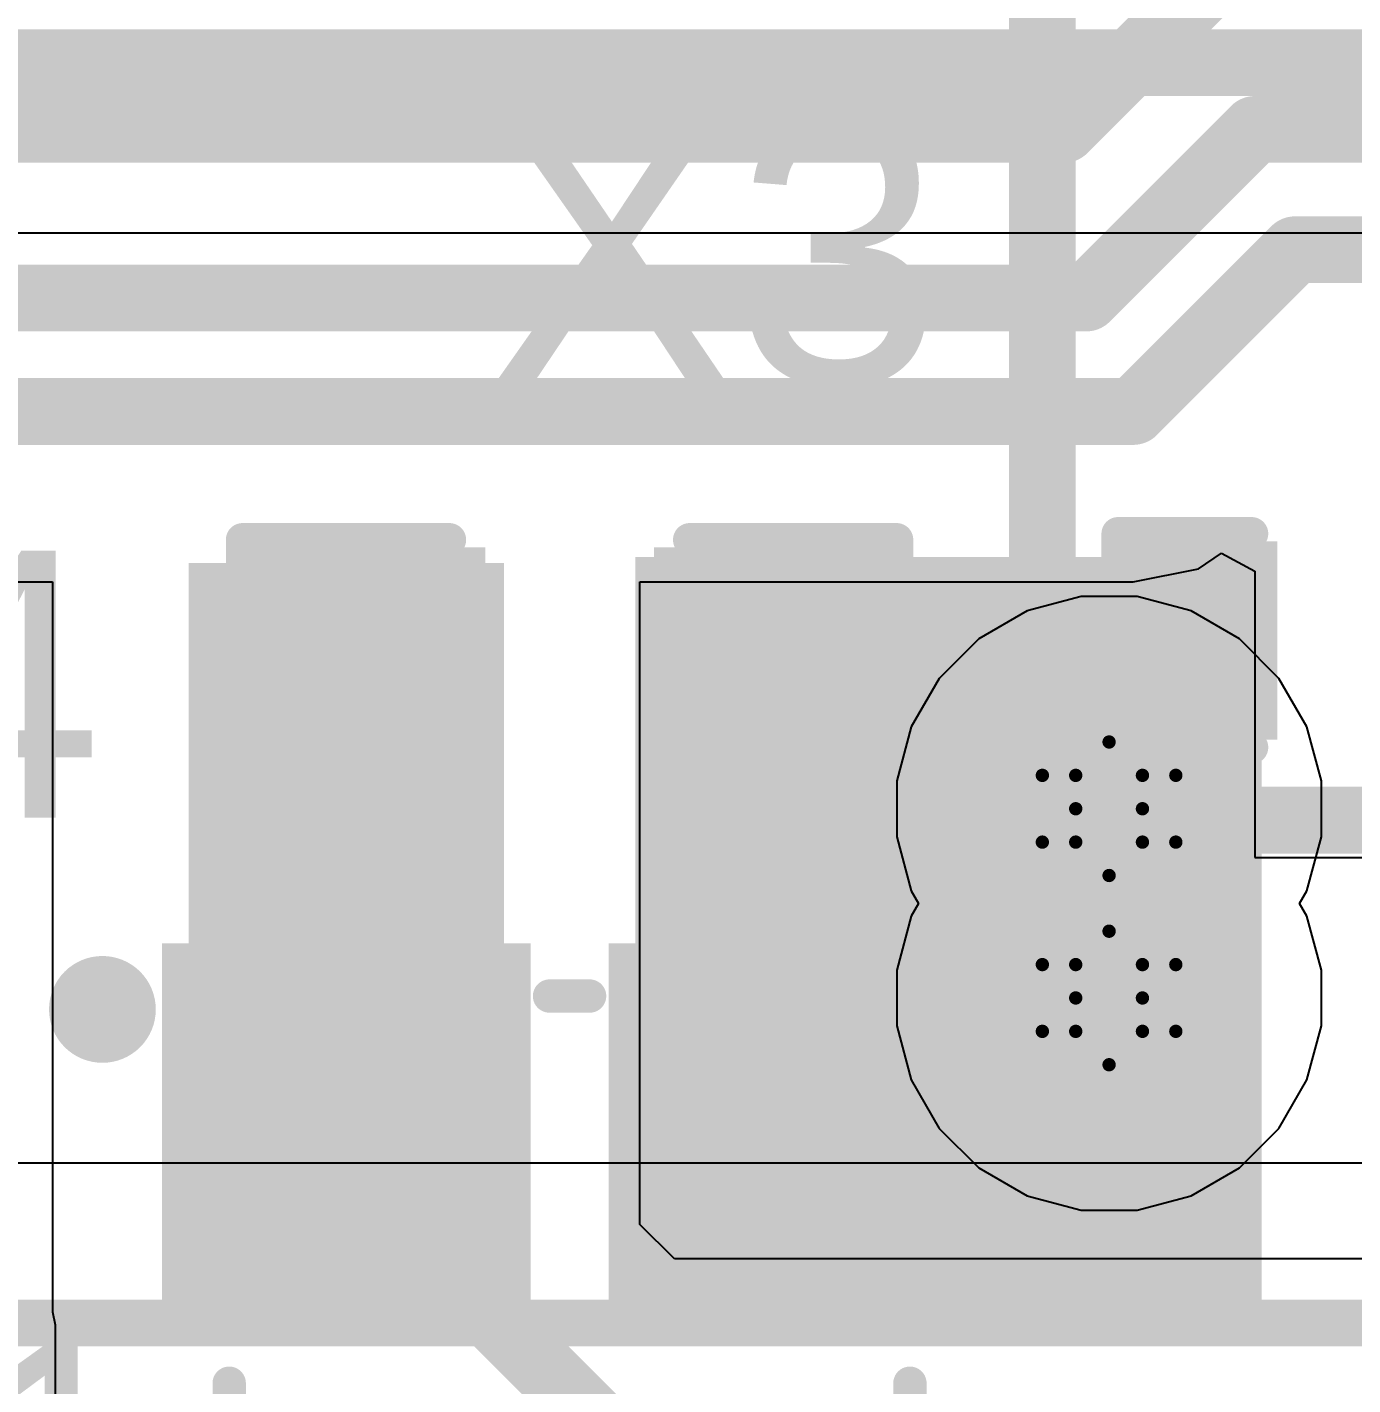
# Model space of a CAD drawing. Header units: inches. Extents: x -3 to 5437, y -3 to 5435.
# Drawn here: x 86.89 to 91.94, y 66.4 to 71.56 of the extents above; entities that cross this region are included whole.
import ezdxf

# ---------------------------------------------------------------- set-up
doc = ezdxf.new("R2010")
doc.units = ezdxf.units.IN
for name, color, linetype in [('Bottom Layer', 5, 'Continuous'), ('Bottom Solder', 6, 'Continuous'), ('Drill Drawing', 1, 'Continuous'), ('GND', 16, 'Continuous'), ('PWR', 76, 'Continuous'), ('Top Layer', 1, 'Continuous'), ('Top Overlay', 2, 'Continuous'), ('Top Paste', 8, 'Continuous'), ('Top Solder', 216, 'Continuous'), ('Via Holes', 16, 'Continuous')]:
    doc.layers.add(name, color=color, linetype=linetype)
doc.styles.add('Arial', font='', dxfattribs={"height": 0.2})
doc.styles.get('Arial').set_extended_font_data('Arial')

# ---------------------------------------------------------------- blocks, each defined once
blk = doc.blocks.new('C___0402_46')
at = {"layer": 'Top Layer'}
for points in [[(-0.6985, -0.3175), (-0.6985, 0.3175), (-0.2413, 0.3175), (-0.2413, -0.3175)], [(0.2413, -0.3175), (0.2413, 0.3175), (0.6985, 0.3175), (0.6985, -0.3175)]]:
    blk.add_hatch(color=1, dxfattribs=at).paths.add_polyline_path(points)
at = {"layer": 'Top Paste'}
for points in [[(-0.6985, -0.3175), (-0.6985, 0.3175), (-0.2413, 0.3175), (-0.2413, -0.3175)], [(0.2413, -0.3175), (0.2413, 0.3175), (0.6985, 0.3175), (0.6985, -0.3175)]]:
    blk.add_hatch(color=8, dxfattribs=at).paths.add_polyline_path(points)
at = {"layer": 'Top Solder'}
for points in [[(-0.7585, -0.3775), (-0.7585, 0.3775), (-0.1813, 0.3775), (-0.1813, -0.3775)], [(0.1813, -0.3775), (0.1813, 0.3775), (0.7585, 0.3775), (0.7585, -0.3775)]]:
    blk.add_hatch(color=216, dxfattribs=at).paths.add_polyline_path(points)
at = {"layer": 'Top Overlay'}
for points in [[(-0.7874, 0.4064, 0.127, 0.127, 0), (-0.7874, -0.4064, 0.127, 0.127, 0)], [(-0.2794, 0.4064, 0.127, 0.127, 0), (-0.7874, 0.4064, 0.127, 0.127, 0)], [(0.7874, 0.4064, 0.127, 0.127, 0), (0.2794, 0.4064, 0.127, 0.127, 0)], [(0.7874, 0.4064, 0.127, 0.127, 0), (0.7874, -0.4064, 0.127, 0.127, 0)], [(-0.2794, -0.4064, 0.127, 0.127, 0), (-0.7874, -0.4064, 0.127, 0.127, 0)], [(0.7874, -0.4064, 0.127, 0.127, 0), (0.2794, -0.4064, 0.127, 0.127, 0)]]:
    blk.add_lwpolyline(points, format="xyseb", dxfattribs=at)
for points in [[(-0.8191, 0.4064, 0.0635, 0.0635, 1), (-0.7556, 0.4064, 0.0635, 0.0635, 1)], [(-0.8191, 0.4064, 0.0635, 0.0635, 1), (-0.7556, 0.4064, 0.0635, 0.0635, 1)], [(-0.3111, 0.4064, 0.0635, 0.0635, 1), (-0.2477, 0.4064, 0.0635, 0.0635, 1)], [(0.2477, 0.4064, 0.0635, 0.0635, 1), (0.3111, 0.4064, 0.0635, 0.0635, 1)], [(0.7556, 0.4064, 0.0635, 0.0635, 1), (0.8191, 0.4064, 0.0635, 0.0635, 1)], [(0.7556, 0.4064, 0.0635, 0.0635, 1), (0.8191, 0.4064, 0.0635, 0.0635, 1)], [(-0.8191, -0.4064, 0.0635, 0.0635, 1), (-0.7556, -0.4064, 0.0635, 0.0635, 1)], [(-0.8191, -0.4064, 0.0635, 0.0635, 1), (-0.7556, -0.4064, 0.0635, 0.0635, 1)], [(-0.3111, -0.4064, 0.0635, 0.0635, 1), (-0.2477, -0.4064, 0.0635, 0.0635, 1)], [(0.2477, -0.4064, 0.0635, 0.0635, 1), (0.3111, -0.4064, 0.0635, 0.0635, 1)], [(0.7556, -0.4064, 0.0635, 0.0635, 1), (0.8191, -0.4064, 0.0635, 0.0635, 1)], [(0.7556, -0.4064, 0.0635, 0.0635, 1), (0.8191, -0.4064, 0.0635, 0.0635, 1)]]:
    blk.add_lwpolyline(points, format="xyseb", close=True, dxfattribs=at)
blk = doc.blocks.new('XC32M4_8_000_F18LJDT_270')
at = {"layer": 'Top Layer'}
for points in [[(-1.75, 1.45), (-0.45, 1.45), (-0.45, 0.25), (-1.75, 0.25)], [(0.45, 1.45), (1.75, 1.45), (1.75, 0.25), (0.45, 0.25)], [(-1.75, -0.25), (-0.45, -0.25), (-0.45, -1.45), (-1.75, -1.45)], [(0.45, -0.25), (1.75, -0.25), (1.75, -1.45), (0.45, -1.45)]]:
    blk.add_hatch(color=1, dxfattribs=at).paths.add_polyline_path(points)
at = {"layer": 'Top Paste'}
for points in [[(-1.75, 1.45), (-0.45, 1.45), (-0.45, 0.25), (-1.75, 0.25)], [(0.45, 1.45), (1.75, 1.45), (1.75, 0.25), (0.45, 0.25)], [(-1.75, -0.25), (-0.45, -0.25), (-0.45, -1.45), (-1.75, -1.45)], [(0.45, -0.25), (1.75, -0.25), (1.75, -1.45), (0.45, -1.45)]]:
    blk.add_hatch(color=8, dxfattribs=at).paths.add_polyline_path(points)
at = {"layer": 'Top Solder'}
for points in [[(-1.8516, 1.5516), (-0.3484, 1.5516), (-0.3484, 0.1484), (-1.8516, 0.1484)], [(0.3484, 1.5516), (1.8516, 1.5516), (1.8516, 0.1484), (0.3484, 0.1484)], [(-1.8516, -0.1484), (-0.3484, -0.1484), (-0.3484, -1.5516), (-1.8516, -1.5516)], [(0.3484, -0.1484), (1.8516, -0.1484), (1.8516, -1.5516), (0.3484, -1.5516)]]:
    blk.add_hatch(color=216, dxfattribs=at).paths.add_polyline_path(points)
at = {"layer": 'Top Overlay'}
for points in [[(0.1778, 1.2954, 0.127, 0.127, 0), (-0.1778, 1.2954, 0.127, 0.127, 0)], [(-1.651, -0.0762, 0.127, 0.127, 0), (-1.651, 0.0762, 0.127, 0.127, 0)], [(1.651, -0.0762, 0.127, 0.127, 0), (1.651, 0.0762, 0.127, 0.127, 0)], [(0.1778, -1.2954, 0.127, 0.127, 0), (-0.1778, -1.2954, 0.127, 0.127, 0)]]:
    blk.add_lwpolyline(points, format="xyseb", dxfattribs=at)
for points in [[(-0.2095, 1.2954, 0.0635, 0.0635, 1), (-0.1461, 1.2954, 0.0635, 0.0635, 1)], [(0.1461, 1.2954, 0.0635, 0.0635, 1), (0.2095, 1.2954, 0.0635, 0.0635, 1)], [(-1.6827, 0.0762, 0.0635, 0.0635, 1), (-1.6193, 0.0762, 0.0635, 0.0635, 1)], [(1.6193, 0.0762, 0.0635, 0.0635, 1), (1.6827, 0.0762, 0.0635, 0.0635, 1)], [(-1.6827, -0.0762, 0.0635, 0.0635, 1), (-1.6193, -0.0762, 0.0635, 0.0635, 1)], [(1.6193, -0.0762, 0.0635, 0.0635, 1), (1.6827, -0.0762, 0.0635, 0.0635, 1)], [(-0.2095, -1.2954, 0.0635, 0.0635, 1), (-0.1461, -1.2954, 0.0635, 0.0635, 1)], [(0.1461, -1.2954, 0.0635, 0.0635, 1), (0.2095, -1.2954, 0.0635, 0.0635, 1)], [(-1.524, -1.778, 0.254, 0.254, 1), (-1.6764, -1.778, 0.254, 0.254, 1)], [(-1.7399, -1.778, 0.127, 0.127, 1), (-1.6129, -1.778, 0.127, 0.127, 1)], [(-1.5875, -1.778, 0.127, 0.127, 1), (-1.4605, -1.778, 0.127, 0.127, 1)]]:
    blk.add_lwpolyline(points, format="xyseb", close=True, dxfattribs=at)
blk = doc.blocks.new('C__0603_483')
at = {"layer": 'Top Layer'}
for points in [[(-0.381, 0.4445), (-0.381, -0.4445), (-1.143, -0.4445), (-1.143, 0.4445)], [(1.143, 0.4445), (1.143, -0.4445), (0.381, -0.4445), (0.381, 0.4445)]]:
    blk.add_hatch(color=1, dxfattribs=at).paths.add_polyline_path(points)
at = {"layer": 'Top Paste'}
for points in [[(-0.381, 0.4445), (-0.381, -0.4445), (-1.143, -0.4445), (-1.143, 0.4445)], [(1.143, 0.4445), (1.143, -0.4445), (0.381, -0.4445), (0.381, 0.4445)]]:
    blk.add_hatch(color=8, dxfattribs=at).paths.add_polyline_path(points)
at = {"layer": 'Top Solder'}
for points in [[(-0.321, 0.5045), (-0.321, -0.5045), (-1.203, -0.5045), (-1.203, 0.5045)], [(1.203, 0.5045), (1.203, -0.5045), (0.321, -0.5045), (0.321, 0.5045)]]:
    blk.add_hatch(color=216, dxfattribs=at).paths.add_polyline_path(points)
at = {"layer": 'Top Overlay'}
for points in [[(-1.2446, 0.5334, 0.127, 0.127, 0), (-1.2446, -0.5334, 0.127, 0.127, 0)], [(-0.4572, 0.5334, 0.127, 0.127, 0), (-1.2446, 0.5334, 0.127, 0.127, 0)], [(1.2446, 0.5334, 0.127, 0.127, 0), (0.4572, 0.5334, 0.127, 0.127, 0)], [(1.2446, 0.5334, 0.127, 0.127, 0), (1.2446, -0.5334, 0.127, 0.127, 0)], [(-0.4572, -0.5334, 0.127, 0.127, 0), (-1.2446, -0.5334, 0.127, 0.127, 0)], [(1.2446, -0.5334, 0.127, 0.127, 0), (0.4572, -0.5334, 0.127, 0.127, 0)]]:
    blk.add_lwpolyline(points, format="xyseb", dxfattribs=at)
for points in [[(-1.2764, 0.5334, 0.0635, 0.0635, 1), (-1.2128, 0.5334, 0.0635, 0.0635, 1)], [(-1.2764, 0.5334, 0.0635, 0.0635, 1), (-1.2128, 0.5334, 0.0635, 0.0635, 1)], [(-0.4889, 0.5334, 0.0635, 0.0635, 1), (-0.4254, 0.5334, 0.0635, 0.0635, 1)], [(0.4254, 0.5334, 0.0635, 0.0635, 1), (0.4889, 0.5334, 0.0635, 0.0635, 1)], [(1.2128, 0.5334, 0.0635, 0.0635, 1), (1.2764, 0.5334, 0.0635, 0.0635, 1)], [(1.2128, 0.5334, 0.0635, 0.0635, 1), (1.2764, 0.5334, 0.0635, 0.0635, 1)], [(-1.2764, -0.5334, 0.0635, 0.0635, 1), (-1.2128, -0.5334, 0.0635, 0.0635, 1)], [(-1.2764, -0.5334, 0.0635, 0.0635, 1), (-1.2128, -0.5334, 0.0635, 0.0635, 1)], [(-0.4889, -0.5334, 0.0635, 0.0635, 1), (-0.4254, -0.5334, 0.0635, 0.0635, 1)], [(0.4254, -0.5334, 0.0635, 0.0635, 1), (0.4889, -0.5334, 0.0635, 0.0635, 1)], [(1.2128, -0.5334, 0.0635, 0.0635, 1), (1.2764, -0.5334, 0.0635, 0.0635, 1)], [(1.2128, -0.5334, 0.0635, 0.0635, 1), (1.2764, -0.5334, 0.0635, 0.0635, 1)]]:
    blk.add_lwpolyline(points, format="xyseb", close=True, dxfattribs=at)

msp = doc.modelspace()

# ---------------------------------------------------------------- hatches: boundary and pattern name
at = {"layer": 'Bottom Layer'}
h = msp.add_hatch(color=5, dxfattribs=at)
edge = h.paths.add_edge_path()
edge.add_arc((91.0082, 68.5893), 0.3, 0, 360)
h = msp.add_hatch(color=5, dxfattribs=at)
edge = h.paths.add_edge_path()
edge.add_arc((91.0082, 67.8693), 0.3, 0, 360)
at = {"layer": 'Bottom Solder'}
h = msp.add_hatch(color=6, dxfattribs=at)
edge = h.paths.add_edge_path()
edge.add_arc((91.0082, 68.5893), 0.15, 0, 360)
h = msp.add_hatch(color=6, dxfattribs=at)
edge = h.paths.add_edge_path()
edge.add_arc((91.0082, 67.8693), 0.15, 0, 360)
at = {"layer": 'GND'}
h = msp.add_hatch(color=16, dxfattribs=at)
edge = h.paths.add_edge_path()
edge.add_arc((91.0082, 68.5893), 0.3, 0, 360)
h = msp.add_hatch(color=16, dxfattribs=at)
edge = h.paths.add_edge_path()
edge.add_arc((91.0082, 67.8693), 0.3, 0, 360)
at = {"layer": 'PWR'}
h = msp.add_hatch(color=76, dxfattribs=at)
edge = h.paths.add_edge_path()
edge.add_arc((91.0082, 68.5893), 0.3, 0, 360)
h = msp.add_hatch(color=76, dxfattribs=at)
edge = h.paths.add_edge_path()
edge.add_arc((91.0082, 67.8693), 0.3, 0, 360)
at = {"layer": 'Top Layer'}
for points in [[(89.2048, 66.6756), (91.5887, 66.6756), (91.5887, 69.5468), (89.2048, 69.5468)], [(87.5048, 66.6756), (88.7048, 66.6756), (88.7048, 69.5238), (87.5048, 69.5238)], [(89.2048, 66.6756), (90.4048, 66.6756), (90.4048, 69.5238), (89.2048, 69.5238)]]:
    msp.add_hatch(color=1, dxfattribs=at).paths.add_polyline_path(points)
h = msp.add_hatch(color=1, dxfattribs=at)
edge = h.paths.add_edge_path()
edge.add_arc((91.0082, 68.5893), 0.3, 0, 360)
h = msp.add_hatch(color=1, dxfattribs=at)
edge = h.paths.add_edge_path()
edge.add_arc((91.0082, 67.8693), 0.3, 0, 360)
at = {"layer": 'Top Solder'}
h = msp.add_hatch(color=216, dxfattribs=at)
edge = h.paths.add_edge_path()
edge.add_arc((91.0082, 68.5893), 0.15, 0, 360)
h = msp.add_hatch(color=216, dxfattribs=at)
edge = h.paths.add_edge_path()
edge.add_arc((91.0082, 67.8693), 0.15, 0, 360)
at = {"layer": 'Via Holes'}
h = msp.add_hatch(color=7, dxfattribs=at)
edge = h.paths.add_edge_path()
edge.add_arc((91.0082, 68.5893), 0.15, 0, 360)
h = msp.add_hatch(color=7, dxfattribs=at)
edge = h.paths.add_edge_path()
edge.add_arc((91.0082, 67.8693), 0.15, 0, 360)

# ---------------------------------------------------------------- linework, layer by layer
at = {"layer": 'Bottom Layer'}
for p, q in [((53.6802, 70.7811), (95.3516, 70.7811)), ((94.1651, 67.2407), (65.7757, 67.2407))]:
    msp.add_line(p, q, dxfattribs=at)
for points in [[(40.5839, 71.4285, 0.254, 0.254, 0), (95.3516, 71.4285, 0.254, 0.254, 0)], [(65.2416, 66.6321, 0.1778, 0.1778, 0), (94.1651, 66.6321, 0.1778, 0.1778, 0)]]:
    msp.add_lwpolyline(points, format="xyseb", dxfattribs=at)
at = {"layer": 'Drill Drawing'}
for points in [[(90.8812, 68.7163, 0.0508, 0.0508, 0), (91.0082, 68.8433, 0.0508, 0.0508, 0)], [(91.0082, 68.8433, 0.0508, 0.0508, 0), (91.1352, 68.7163, 0.0508, 0.0508, 0)], [(90.7542, 68.7163, 0.0508, 0.0508, 0), (90.8812, 68.5893, 0.0508, 0.0508, 0)], [(90.7542, 68.7163, 0.0508, 0.0508, 0), (90.8812, 68.7163, 0.0508, 0.0508, 0)], [(91.1352, 68.7163, 0.0508, 0.0508, 0), (91.2622, 68.7163, 0.0508, 0.0508, 0)], [(91.1352, 68.5893, 0.0508, 0.0508, 0), (91.2622, 68.7163, 0.0508, 0.0508, 0)], [(90.7542, 68.4623, 0.0508, 0.0508, 0), (90.8812, 68.5893, 0.0508, 0.0508, 0)], [(91.1352, 68.5893, 0.0508, 0.0508, 0), (91.2622, 68.4623, 0.0508, 0.0508, 0)], [(90.7542, 68.4623, 0.0508, 0.0508, 0), (90.8812, 68.4623, 0.0508, 0.0508, 0)], [(90.8812, 68.4623, 0.0508, 0.0508, 0), (91.0082, 68.3353, 0.0508, 0.0508, 0)], [(91.0082, 68.3353, 0.0508, 0.0508, 0), (91.1352, 68.4623, 0.0508, 0.0508, 0)], [(91.1352, 68.4623, 0.0508, 0.0508, 0), (91.2622, 68.4623, 0.0508, 0.0508, 0)], [(90.8812, 67.9963, 0.0508, 0.0508, 0), (91.0082, 68.1233, 0.0508, 0.0508, 0)], [(91.0082, 68.1233, 0.0508, 0.0508, 0), (91.1352, 67.9963, 0.0508, 0.0508, 0)], [(90.7542, 67.9963, 0.0508, 0.0508, 0), (90.8812, 67.8693, 0.0508, 0.0508, 0)], [(90.7542, 67.9963, 0.0508, 0.0508, 0), (90.8812, 67.9963, 0.0508, 0.0508, 0)], [(91.1352, 67.9963, 0.0508, 0.0508, 0), (91.2622, 67.9963, 0.0508, 0.0508, 0)], [(91.1352, 67.8693, 0.0508, 0.0508, 0), (91.2622, 67.9963, 0.0508, 0.0508, 0)], [(90.7542, 67.7423, 0.0508, 0.0508, 0), (90.8812, 67.8693, 0.0508, 0.0508, 0)], [(91.1352, 67.8693, 0.0508, 0.0508, 0), (91.2622, 67.7423, 0.0508, 0.0508, 0)], [(90.7542, 67.7423, 0.0508, 0.0508, 0), (90.8812, 67.7423, 0.0508, 0.0508, 0)], [(90.8812, 67.7423, 0.0508, 0.0508, 0), (91.0082, 67.6153, 0.0508, 0.0508, 0)], [(91.0082, 67.6153, 0.0508, 0.0508, 0), (91.1352, 67.7423, 0.0508, 0.0508, 0)], [(91.1352, 67.7423, 0.0508, 0.0508, 0), (91.2622, 67.7423, 0.0508, 0.0508, 0)]]:
    msp.add_lwpolyline(points, format="xyseb", dxfattribs=at)
for points in [[(90.9955, 68.8433, 0.0254, 0.0254, 1), (91.0209, 68.8433, 0.0254, 0.0254, 1)], [(90.9955, 68.8433, 0.0254, 0.0254, 1), (91.0209, 68.8433, 0.0254, 0.0254, 1)], [(90.7415, 68.7163, 0.0254, 0.0254, 1), (90.7669, 68.7163, 0.0254, 0.0254, 1)], [(90.7415, 68.7163, 0.0254, 0.0254, 1), (90.7669, 68.7163, 0.0254, 0.0254, 1)], [(90.8685, 68.7163, 0.0254, 0.0254, 1), (90.8939, 68.7163, 0.0254, 0.0254, 1)], [(90.8685, 68.7163, 0.0254, 0.0254, 1), (90.8939, 68.7163, 0.0254, 0.0254, 1)], [(91.1225, 68.7163, 0.0254, 0.0254, 1), (91.1479, 68.7163, 0.0254, 0.0254, 1)], [(91.1225, 68.7163, 0.0254, 0.0254, 1), (91.1479, 68.7163, 0.0254, 0.0254, 1)], [(91.2495, 68.7163, 0.0254, 0.0254, 1), (91.2749, 68.7163, 0.0254, 0.0254, 1)], [(91.2495, 68.7163, 0.0254, 0.0254, 1), (91.2749, 68.7163, 0.0254, 0.0254, 1)], [(90.8685, 68.5893, 0.0254, 0.0254, 1), (90.8939, 68.5893, 0.0254, 0.0254, 1)], [(90.8685, 68.5893, 0.0254, 0.0254, 1), (90.8939, 68.5893, 0.0254, 0.0254, 1)], [(91.1225, 68.5893, 0.0254, 0.0254, 1), (91.1479, 68.5893, 0.0254, 0.0254, 1)], [(91.1225, 68.5893, 0.0254, 0.0254, 1), (91.1479, 68.5893, 0.0254, 0.0254, 1)], [(90.7415, 68.4623, 0.0254, 0.0254, 1), (90.7669, 68.4623, 0.0254, 0.0254, 1)], [(90.7415, 68.4623, 0.0254, 0.0254, 1), (90.7669, 68.4623, 0.0254, 0.0254, 1)], [(90.8685, 68.4623, 0.0254, 0.0254, 1), (90.8939, 68.4623, 0.0254, 0.0254, 1)], [(90.8685, 68.4623, 0.0254, 0.0254, 1), (90.8939, 68.4623, 0.0254, 0.0254, 1)], [(91.1225, 68.4623, 0.0254, 0.0254, 1), (91.1479, 68.4623, 0.0254, 0.0254, 1)], [(91.1225, 68.4623, 0.0254, 0.0254, 1), (91.1479, 68.4623, 0.0254, 0.0254, 1)], [(91.2495, 68.4623, 0.0254, 0.0254, 1), (91.2749, 68.4623, 0.0254, 0.0254, 1)], [(91.2495, 68.4623, 0.0254, 0.0254, 1), (91.2749, 68.4623, 0.0254, 0.0254, 1)], [(90.9955, 68.3353, 0.0254, 0.0254, 1), (91.0209, 68.3353, 0.0254, 0.0254, 1)], [(90.9955, 68.3353, 0.0254, 0.0254, 1), (91.0209, 68.3353, 0.0254, 0.0254, 1)], [(90.9955, 68.1233, 0.0254, 0.0254, 1), (91.0209, 68.1233, 0.0254, 0.0254, 1)], [(90.9955, 68.1233, 0.0254, 0.0254, 1), (91.0209, 68.1233, 0.0254, 0.0254, 1)], [(90.7415, 67.9963, 0.0254, 0.0254, 1), (90.7669, 67.9963, 0.0254, 0.0254, 1)], [(90.7415, 67.9963, 0.0254, 0.0254, 1), (90.7669, 67.9963, 0.0254, 0.0254, 1)], [(90.8685, 67.9963, 0.0254, 0.0254, 1), (90.8939, 67.9963, 0.0254, 0.0254, 1)], [(90.8685, 67.9963, 0.0254, 0.0254, 1), (90.8939, 67.9963, 0.0254, 0.0254, 1)], [(91.1225, 67.9963, 0.0254, 0.0254, 1), (91.1479, 67.9963, 0.0254, 0.0254, 1)], [(91.1225, 67.9963, 0.0254, 0.0254, 1), (91.1479, 67.9963, 0.0254, 0.0254, 1)], [(91.2495, 67.9963, 0.0254, 0.0254, 1), (91.2749, 67.9963, 0.0254, 0.0254, 1)], [(91.2495, 67.9963, 0.0254, 0.0254, 1), (91.2749, 67.9963, 0.0254, 0.0254, 1)], [(90.8685, 67.8693, 0.0254, 0.0254, 1), (90.8939, 67.8693, 0.0254, 0.0254, 1)], [(90.8685, 67.8693, 0.0254, 0.0254, 1), (90.8939, 67.8693, 0.0254, 0.0254, 1)], [(91.1225, 67.8693, 0.0254, 0.0254, 1), (91.1479, 67.8693, 0.0254, 0.0254, 1)], [(91.1225, 67.8693, 0.0254, 0.0254, 1), (91.1479, 67.8693, 0.0254, 0.0254, 1)], [(90.7415, 67.7423, 0.0254, 0.0254, 1), (90.7669, 67.7423, 0.0254, 0.0254, 1)], [(90.7415, 67.7423, 0.0254, 0.0254, 1), (90.7669, 67.7423, 0.0254, 0.0254, 1)], [(90.8685, 67.7423, 0.0254, 0.0254, 1), (90.8939, 67.7423, 0.0254, 0.0254, 1)], [(90.8685, 67.7423, 0.0254, 0.0254, 1), (90.8939, 67.7423, 0.0254, 0.0254, 1)], [(91.1225, 67.7423, 0.0254, 0.0254, 1), (91.1479, 67.7423, 0.0254, 0.0254, 1)], [(91.1225, 67.7423, 0.0254, 0.0254, 1), (91.1479, 67.7423, 0.0254, 0.0254, 1)], [(91.2495, 67.7423, 0.0254, 0.0254, 1), (91.2749, 67.7423, 0.0254, 0.0254, 1)], [(91.2495, 67.7423, 0.0254, 0.0254, 1), (91.2749, 67.7423, 0.0254, 0.0254, 1)], [(90.9955, 67.6153, 0.0254, 0.0254, 1), (91.0209, 67.6153, 0.0254, 0.0254, 1)], [(90.9955, 67.6153, 0.0254, 0.0254, 1), (91.0209, 67.6153, 0.0254, 0.0254, 1)]]:
    msp.add_lwpolyline(points, format="xyseb", close=True, dxfattribs=at)
at = {"layer": 'PWR'}
for p, q in [((90.9018, 69.3973), (90.6963, 69.3422)), ((91.1146, 69.3973), (90.9018, 69.3973)), ((91.3201, 69.3422), (91.1146, 69.3973)), ((90.6963, 69.3422), (90.5121, 69.2358)), ((91.5043, 69.2358), (91.3201, 69.3422)), ((90.5121, 69.2358), (90.3616, 69.0854)), ((91.6548, 69.0854), (91.5043, 69.2358)), ((90.3616, 69.0854), (90.2553, 68.9011)), ((91.7611, 68.9011), (91.6548, 69.0854)), ((90.2553, 68.9011), (90.2002, 68.6956)), ((91.8162, 68.6956), (91.7611, 68.9011)), ((90.2002, 68.6956), (90.2002, 68.4829)), ((91.8162, 68.4829), (91.8162, 68.6956)), ((90.2002, 68.4829), (90.2553, 68.2774)), ((91.7611, 68.2774), (91.8162, 68.4829)), ((90.2553, 68.2774), (90.2831, 68.2293)), ((91.7333, 68.2293), (91.7611, 68.2774)), ((90.2831, 68.2293), (90.2553, 68.1811)), ((91.7611, 68.1811), (91.7333, 68.2293)), ((90.2553, 68.1811), (90.2002, 67.9756)), ((91.8162, 67.9756), (91.7611, 68.1811)), ((90.2002, 67.9756), (90.2002, 67.7629)), ((91.8162, 67.7629), (91.8162, 67.9756)), ((90.2002, 67.7629), (90.2553, 67.5574)), ((91.7611, 67.5574), (91.8162, 67.7629)), ((90.2553, 67.5574), (90.3616, 67.3731)), ((91.6548, 67.3731), (91.7611, 67.5574)), ((90.3616, 67.3731), (90.5121, 67.2227)), ((91.5043, 67.2227), (91.6548, 67.3731)), ((90.5121, 67.2227), (90.6963, 67.1163)), ((91.3201, 67.1163), (91.5043, 67.2227)), ((90.6963, 67.1163), (90.9018, 67.0613)), ((91.1146, 67.0613), (91.3201, 67.1163)), ((90.9018, 67.0613), (91.1146, 67.0613))]:
    msp.add_line(p, q, dxfattribs=at)
at = {"layer": 'Top Layer'}
for p, q in [((91.3479, 69.5025), (91.4363, 69.5616)), ((91.4363, 69.5616), (91.5633, 69.4937)), ((91.1002, 69.4533), (91.3479, 69.5025)), ((91.5633, 69.4937), (91.5633, 68.4038)), ((85.6817, 69.4533), (86.9868, 69.4533)), ((86.9868, 69.4533), (86.9868, 66.6756)), ((89.2228, 67.0076), (89.2228, 69.4533)), ((89.2228, 69.4533), (91.1002, 69.4533)), ((91.5633, 68.4038), (92.7528, 68.4038)), ((89.3537, 66.8767), (89.2228, 67.0076)), ((92.7528, 66.8767), (89.3537, 66.8767)), ((86.9868, 66.6756), (86.9968, 66.6256)), ((86.9968, 66.6256), (86.9968, 66.1676))]:
    msp.add_line(p, q, dxfattribs=at)
for points in [[(90.8363, 71.1741, 0.254, 0.254, 0), (91.3601, 71.6979, 0.254, 0.254, 0)], [(72.0553, 71.1741, 0.254, 0.254, 0), (90.8363, 71.1741, 0.254, 0.254, 0)], [(90.9213, 70.5325, 0.254, 0.254, 0), (91.5629, 71.1741, 0.254, 0.254, 0)], [(91.5629, 71.1741, 0.254, 0.254, 0), (93.2452, 71.1741, 0.254, 0.254, 0)], [(91.1002, 70.1007, 0.254, 0.254, 0), (91.7157, 70.7163, 0.254, 0.254, 0)], [(91.7157, 70.7163, 0.254, 0.254, 0), (94.0278, 70.7163, 0.254, 0.254, 0)], [(84.79, 70.5325, 0.254, 0.254, 0), (90.9213, 70.5325, 0.254, 0.254, 0)], [(85.183, 70.1007, 0.254, 0.254, 0), (91.1002, 70.1007, 0.254, 0.254, 0)], [(89.8478, 67.4702, 0.508, 0.508, 0), (90.7429, 67.4702, 0.508, 0.508, 0)], [(90.7429, 67.4702, 0.508, 0.508, 0), (90.9436, 67.2695, 0.508, 0.508, 0)], [(90.9436, 67.2695, 0.508, 0.508, 0), (91.0027, 67.2695, 0.508, 0.508, 0)], [(91.0027, 67.2695, 0.508, 0.508, 0), (91.0082, 67.275, 0.508, 0.508, 0)], [(89.8048, 67.3256, 0.254, 0.254, 0), (89.8478, 67.3686, 0.254, 0.254, 0)], [(88.0236, 67.2911, 0.254, 0.254, 0), (88.1065, 67.2083, 0.254, 0.254, 0)], [(88.1048, 67.2066, 0.254, 0.254, 0), (88.1048, 67.3256, 0.254, 0.254, 0)], [(88.1065, 67.2049, 0.254, 0.254, 0), (88.1065, 67.2083, 0.254, 0.254, 0)], [(88.1065, 67.2049, 0.254, 0.254, 0), (88.6032, 66.7082, 0.254, 0.254, 0)], [(88.6032, 66.7082, 0.254, 0.254, 0), (88.6065, 66.7082, 0.254, 0.254, 0)], [(88.6065, 66.7082, 0.254, 0.254, 0), (89.0855, 66.2293, 0.254, 0.254, 0)]]:
    msp.add_lwpolyline(points, format="xyseb", dxfattribs=at)
for points in [[(90.7728, 71.1741, 0.127, 0.127, 1), (90.8998, 71.1741, 0.127, 0.127, 1)], [(90.7728, 71.1741, 0.127, 0.127, 1), (90.8998, 71.1741, 0.127, 0.127, 1)], [(91.4994, 71.1741, 0.127, 0.127, 1), (91.6264, 71.1741, 0.127, 0.127, 1)], [(91.4994, 71.1741, 0.127, 0.127, 1), (91.6264, 71.1741, 0.127, 0.127, 1)], [(91.6522, 70.7163, 0.127, 0.127, 1), (91.7792, 70.7163, 0.127, 0.127, 1)], [(91.6522, 70.7163, 0.127, 0.127, 1), (91.7792, 70.7163, 0.127, 0.127, 1)], [(90.8578, 70.5325, 0.127, 0.127, 1), (90.9848, 70.5325, 0.127, 0.127, 1)], [(90.8578, 70.5325, 0.127, 0.127, 1), (90.9848, 70.5325, 0.127, 0.127, 1)], [(91.0367, 70.1007, 0.127, 0.127, 1), (91.1637, 70.1007, 0.127, 0.127, 1)], [(91.0367, 70.1007, 0.127, 0.127, 1), (91.1637, 70.1007, 0.127, 0.127, 1)], [(89.7208, 67.4702, 0.254, 0.254, 1), (89.9748, 67.4702, 0.254, 0.254, 1)], [(90.6159, 67.4702, 0.254, 0.254, 1), (90.8699, 67.4702, 0.254, 0.254, 1)], [(90.6159, 67.4702, 0.254, 0.254, 1), (90.8699, 67.4702, 0.254, 0.254, 1)], [(90.8166, 67.2695, 0.254, 0.254, 1), (91.0706, 67.2695, 0.254, 0.254, 1)], [(90.8166, 67.2695, 0.254, 0.254, 1), (91.0706, 67.2695, 0.254, 0.254, 1)], [(90.8757, 67.2695, 0.254, 0.254, 1), (91.1297, 67.2695, 0.254, 0.254, 1)], [(90.8757, 67.2695, 0.254, 0.254, 1), (91.1297, 67.2695, 0.254, 0.254, 1)], [(90.8812, 67.275, 0.254, 0.254, 1), (91.1352, 67.275, 0.254, 0.254, 1)], [(89.7843, 67.3686, 0.127, 0.127, 1), (89.9113, 67.3686, 0.127, 0.127, 1)], [(87.9601, 67.2911, 0.127, 0.127, 1), (88.0871, 67.2911, 0.127, 0.127, 1)], [(88.0413, 67.3256, 0.127, 0.127, 1), (88.1683, 67.3256, 0.127, 0.127, 1)], [(89.7413, 67.3256, 0.127, 0.127, 1), (89.8683, 67.3256, 0.127, 0.127, 1)], [(88.0413, 67.2066, 0.127, 0.127, 1), (88.1683, 67.2066, 0.127, 0.127, 1)], [(88.043, 67.2083, 0.127, 0.127, 1), (88.17, 67.2083, 0.127, 0.127, 1)], [(88.043, 67.2083, 0.127, 0.127, 1), (88.17, 67.2083, 0.127, 0.127, 1)], [(88.043, 67.2049, 0.127, 0.127, 1), (88.17, 67.2049, 0.127, 0.127, 1)], [(88.043, 67.2049, 0.127, 0.127, 1), (88.17, 67.2049, 0.127, 0.127, 1)], [(88.5397, 66.7082, 0.127, 0.127, 1), (88.6667, 66.7082, 0.127, 0.127, 1)], [(88.5397, 66.7082, 0.127, 0.127, 1), (88.6667, 66.7082, 0.127, 0.127, 1)], [(88.543, 66.7082, 0.127, 0.127, 1), (88.67, 66.7082, 0.127, 0.127, 1)], [(88.543, 66.7082, 0.127, 0.127, 1), (88.67, 66.7082, 0.127, 0.127, 1)]]:
    msp.add_lwpolyline(points, format="xyseb", close=True, dxfattribs=at)
at = {"layer": 'Top Overlay'}
for points in [[(90.7542, 68.5459, 0.254, 0.254, 0), (90.7542, 75.4634, 0.254, 0.254, 0)], [(90.7542, 68.5459, 0.254, 0.254, 0), (92.8372, 68.5459, 0.254, 0.254, 0)]]:
    msp.add_lwpolyline(points, format="xyseb", dxfattribs=at)
msp.add_lwpolyline([(90.6907, 68.5459, 0.127, 0.127, 1), (90.8177, 68.5459, 0.127, 0.127, 1)], format="xyseb", close=True, dxfattribs=at)
msp.add_lwpolyline([(90.6907, 68.5459, 0.127, 0.127, 1), (90.8177, 68.5459, 0.127, 0.127, 1)], format="xyseb", close=True, dxfattribs=at)

# ---------------------------------------------------------------- block references
for name, p, rotation in [('C___0402_46', (91.83, 69.2293), 180), ('C__0603_483', (88.9548, 69.0793), 180), ('XC32M4_8_000_F18LJDT_270', (88.9548, 66.2256), 270)]:
    msp.add_blockref(name, p, dxfattribs=dict(rotation=rotation))

# ---------------------------------------------------------------- texts
at = {"layer": 'Top Overlay', "style": 'Arial'}
for s, p in [('X3', (88.6378, 70.2058)), ('C34', (84.574, 68.5548)), ('X1', (85.6533, 65.54))]:
    msp.add_text(s, height=1.016, dxfattribs=at).set_placement(p)

doc.saveas('drawing.dxf')
